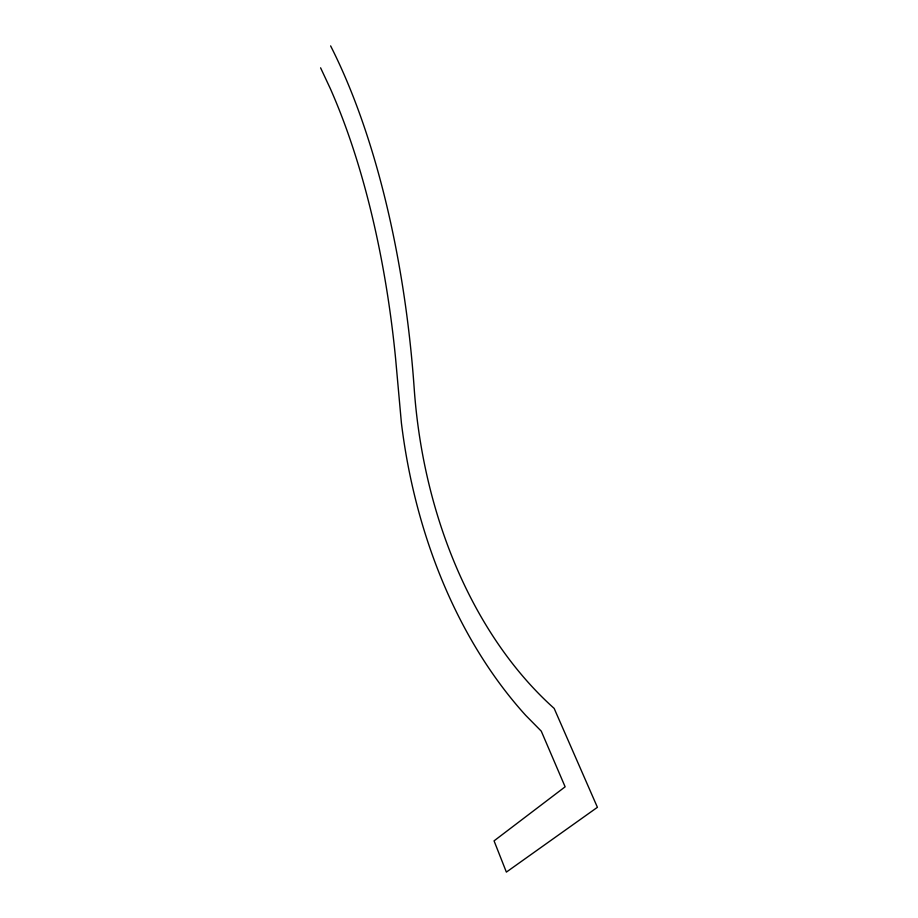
<?xml version="1.0" encoding="UTF-8"?>
<svg xmlns="http://www.w3.org/2000/svg" width="918" height="918" viewBox="0 0 918 918"><rect width="100%" height="100%" fill="white"/><g stroke="black" fill="none" stroke-linecap="round" stroke-linejoin="round"><path stroke-width="1.38" d="M320.589 67.829L330.262 88.484A456.2 179.01 86.3 0 1 395.635 358.961L401.396 422.911A462.683 328.024 88.4 0 0 525.773 715.432L541.276 731.153L565.132 786.818L494.056 840.865L506.369 872.1L597.411 807.312L554.162 708.409A419.251 295.011 88.4 0 1 414.179 388.291A480.539 189.406 86.3 0 0 330.618 45.9"/></g></svg>
